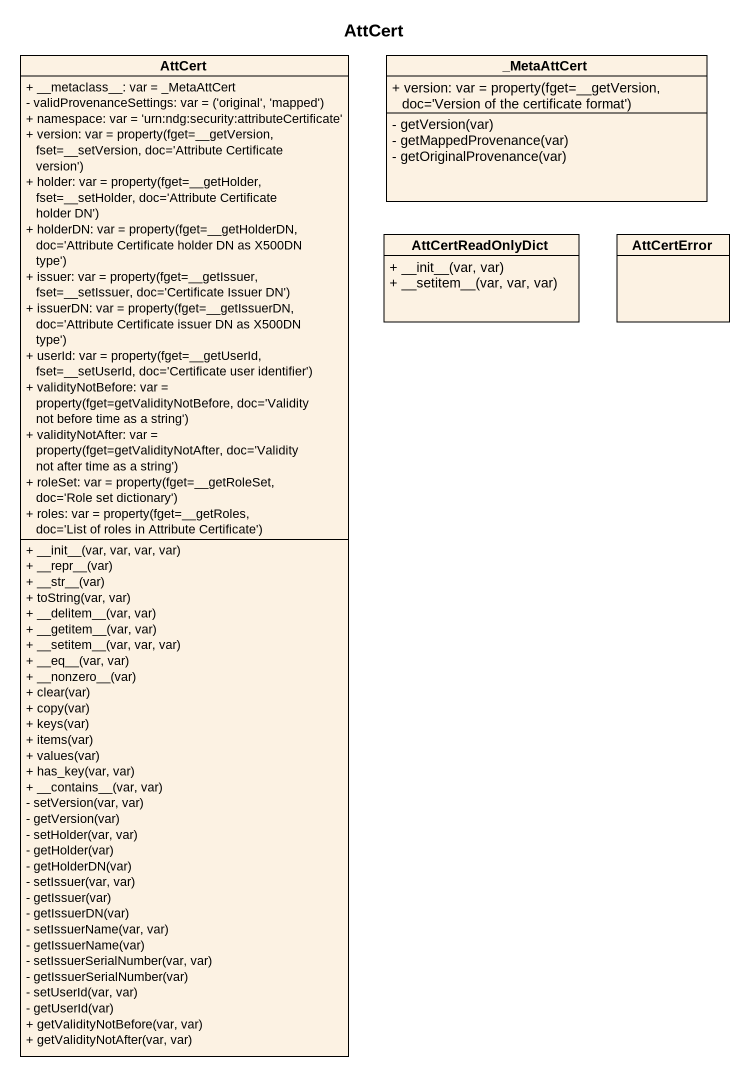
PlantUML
@startuml
title AttCert
hide circle
hide empty members
skinparam classAttributeIconSize 0
class AttCert {
  + ~__metaclass~__: var = _MetaAttCert
  {field} - validProvenanceSettings: var = ('original', 'mapped')
  + namespace: var = 'urn:ndg:security:attributeCertificate'
  {field} + version: var = property(fget=~__getVersion, fset=~__setVersion, doc='Attribute Certificate version')
  {field} + holder: var = property(fget=~__getHolder, fset=~__setHolder, doc='Attribute Certificate holder DN')
  {field} + holderDN: var = property(fget=__getHolderDN, doc='Attribute Certificate holder DN as X500DN type')
  {field} + issuer: var = property(fget=~__getIssuer, fset=~__setIssuer, doc='Certificate Issuer DN')
  {field} + issuerDN: var = property(fget=__getIssuerDN, doc='Attribute Certificate issuer DN as X500DN type')
  {field} + userId: var = property(fget=~__getUserId, fset=~__setUserId, doc='Certificate user identifier')
  {field} + validityNotBefore: var = property(fget=getValidityNotBefore, doc='Validity not before time as a string')
  {field} + validityNotAfter: var = property(fget=getValidityNotAfter, doc='Validity not after time as a string')
  {field} + roleSet: var = property(fget=__getRoleSet, doc='Role set dictionary')
  {field} + roles: var = property(fget=__getRoles, doc='List of roles in Attribute Certificate')
  + ~__init~__(var, var, var, var)
  + ~__repr~__(var)
  + ~__str~__(var)
  + toString(var, var)
  + ~__delitem~__(var, var)
  + ~__getitem~__(var, var)
  + ~__setitem~__(var, var, var)
  + ~__eq~__(var, var)
  + ~__nonzero~__(var)
  + clear(var)
  + copy(var)
  + keys(var)
  + items(var)
  + values(var)
  + has_key(var, var)
  + ~__contains~__(var, var)
  - setVersion(var, var)
  - getVersion(var)
  - setHolder(var, var)
  - getHolder(var)
  - getHolderDN(var)
  - setIssuer(var, var)
  - getIssuer(var)
  - getIssuerDN(var)
  - setIssuerName(var, var)
  - getIssuerName(var)
  - setIssuerSerialNumber(var, var)
  - getIssuerSerialNumber(var)
  - setUserId(var, var)
  - getUserId(var)
  + getValidityNotBefore(var, var)
  + getValidityNotAfter(var, var)
}
class "_MetaAttCert" as MetaAttCert {
  {field} + version: var = property(fget=__getVersion, doc='Version of the certificate format')
  - getVersion(var)
  - getMappedProvenance(var)
  - getOriginalProvenance(var)
}
class AttCertReadOnlyDict {
  + ~__init~__(var, var)
  + ~__setitem~__(var, var, var)
}
class AttCertError
@enduml
